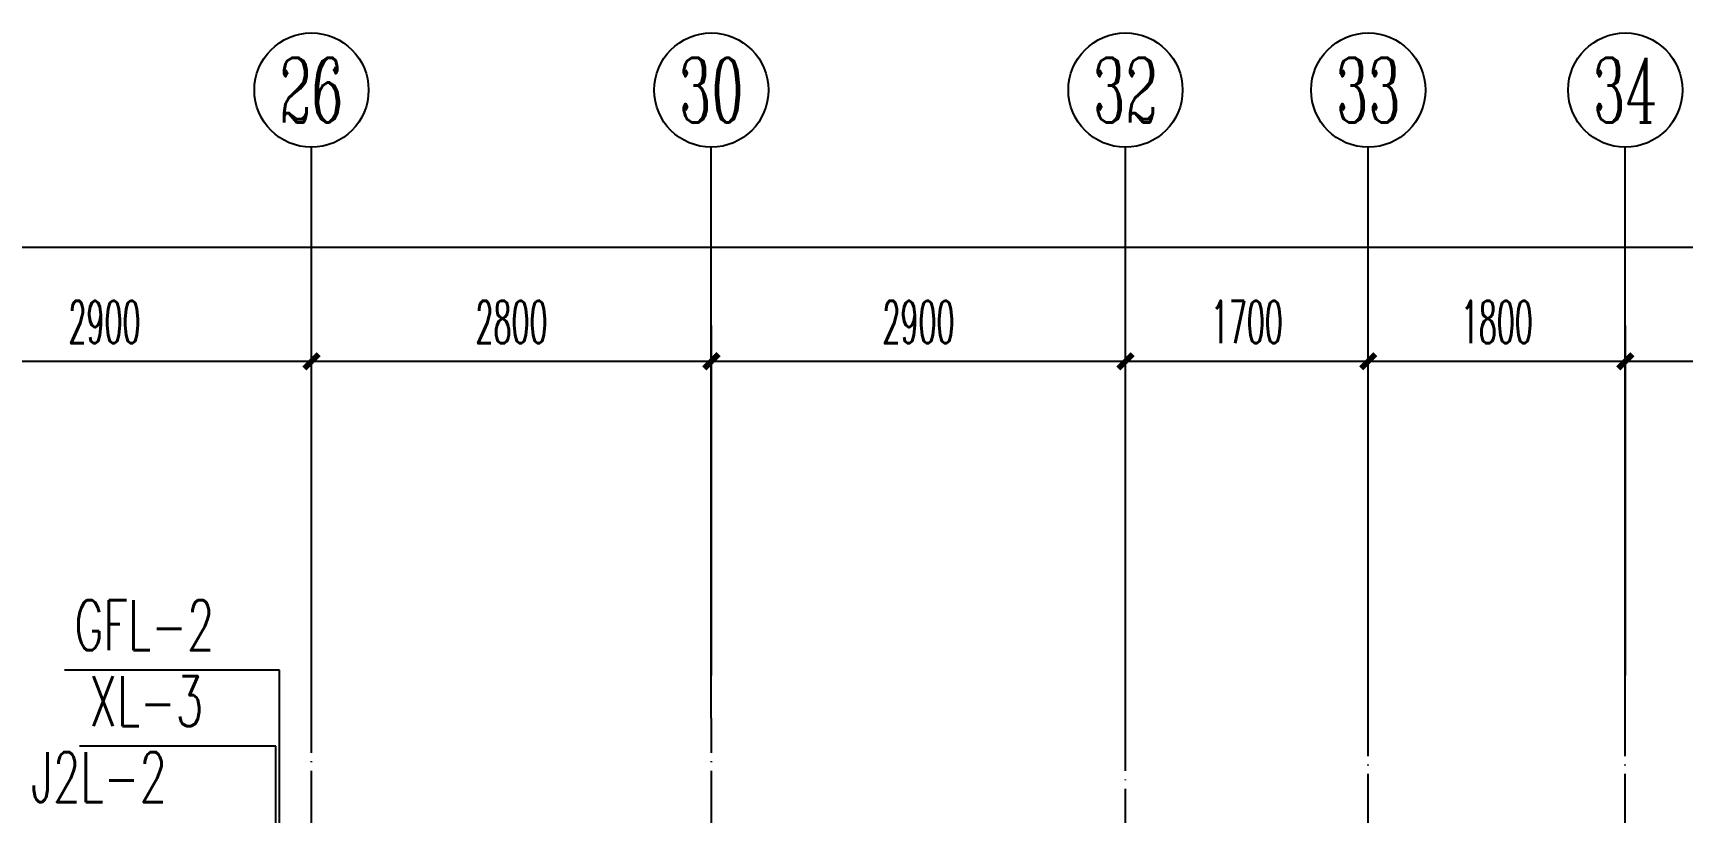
# Model space of a CAD drawing. Extents: x 27938 to 1507990, y 110129 to 923079.
# Drawn here: x 862067 to 873621, y 377717 to 383174 of the extents above; entities that cross this region are included whole.
import ezdxf
from ezdxf.enums import TextEntityAlignment as Align

# ---------------------------------------------------------------- set-up
doc = ezdxf.new("R2010")
doc.units = 0
doc.header["$LTSCALE"] = 1000
doc.header["$MEASUREMENT"] = 0
doc.linetypes.add('DOTE', pattern=[2.42, 2, -0.2, 0.02, -0.2])
for name, color, linetype in [('AXIS', 3, 'Continuous'), ('AXIS_TEXT', 7, 'Continuous'), ('DIM_不分区消火栓', 1, 'Continuous'), ('DIM_管井排水', 5, 'Continuous'), ('DIM_给水', 3, 'Continuous'), ('DOTE', 1, 'Continuous')]:
    doc.layers.add(name, color=color, linetype=linetype)
doc.styles.add('_TCH_AXIS', font='COMPLEX', dxfattribs={"bigfont": 'GBCBIG'})
doc.styles.add('_TCH_DIM_T3', font='SIMPLEX.shx', dxfattribs={"width": 0.494118, "bigfont": 'GBCBIG.shx'})
doc.styles.add('_TWT_SERIAL', font='SIMPLEX', dxfattribs={"width": 0.8, "height": 3.5, "bigfont": 'HZTXT'})
doc.styles.add('COMPLEX', font='COMPLEX')
doc.dimstyles.new('_TCH_ARCH&&100', dxfattribs={"dimtxt": 297.5, "dimasz": 100, "dimexe": 250, "dimexo": 300, "dimgap": 126.25, "dimtad": 1, "dimdec": 0, "dimzin": 0, "dimdsep": 46, "dimtxsty": '_TCH_DIM_T3', "dimblk": 'ARCHTICK', "dimcen": 0.09, "dimclrt": 4, "dimazin": 2, "dimtfac": 1, "dimtdec": 0, "dimtix": 1, "dimtmove": 2, "dimatfit": 3, "dimfxl": 100, "dimtolj": 1, "dimtzin": 0, "dimarcsym": 0})

# ---------------------------------------------------------------- blocks, each defined once
blk = doc.blocks.new('GDGDGDSDA')
at = {"layer": 'DOTE', "color": 0, "linetype": 'DOTE', "ltscale": 0.3}
for p, q in [((455435, 370059), (455435, 376108)), ((458235, 370059), (458235, 376108)), ((461135, 370658), (461135, 376108)), ((462835, 367858), (462835, 376108)), ((464635, 367858), (464635, 376108))]:
    blk.add_line(p, q, dxfattribs=at)
blk = doc.blocks.new('_ArchTick')
at = {"color": 0, "linetype": 'ByBlock', "const_width": 0.4}
blk.add_lwpolyline([(-0.5, -0.5), (0.5, 0.5)], dxfattribs=at)
blk = doc.blocks.new('*D1073')
at = {"layer": 'AXIS', "color": 0, "lineweight": -2}
for p, q in [((873217, 378674), (873217, 381124)), ((876117, 378674), (876117, 381124)), ((873217, 380874), (876117, 380874))]:
    blk.add_line(p, q, dxfattribs=at)
at = {"layer": 'Defpoints', "color": 0}
for p in [(876117, 380874), (873217, 378374), (876117, 378374)]:
    blk.add_point(p, dxfattribs=at)
at = {"layer": 'AXIS', "color": 0, "lineweight": -2, "xscale": 100, "yscale": 100, "zscale": 100, "rotation": 180}
blk.add_blockref('_ArchTick', (873217, 380874), dxfattribs=at)
at = {"layer": 'AXIS', "color": 0, "lineweight": -2, "xscale": 100, "yscale": 100, "zscale": 100}
blk.add_blockref('_ArchTick', (876117, 380874), dxfattribs=at)
at = {"layer": 'AXIS', "color": 4, "insert": (874667, 381149), "char_height": 297.5, "attachment_point": 5, "style": '_TCH_DIM_T3'}
blk.add_mtext('\\A1;2900', dxfattribs=at)
blk = doc.blocks.new('*D1074')
at = {"layer": 'AXIS', "color": 0, "lineweight": -2}
for p, q in [((871417, 378674), (871417, 381124)), ((873217, 378674), (873217, 381124)), ((871417, 380874), (873217, 380874))]:
    blk.add_line(p, q, dxfattribs=at)
at = {"layer": 'Defpoints', "color": 0}
for p in [(873217, 380874), (871417, 378374), (873217, 378374)]:
    blk.add_point(p, dxfattribs=at)
at = {"layer": 'AXIS', "color": 0, "lineweight": -2, "xscale": 100, "yscale": 100, "zscale": 100, "rotation": 180}
blk.add_blockref('_ArchTick', (871417, 380874), dxfattribs=at)
at = {"layer": 'AXIS', "color": 0, "lineweight": -2, "xscale": 100, "yscale": 100, "zscale": 100}
blk.add_blockref('_ArchTick', (873217, 380874), dxfattribs=at)
at = {"layer": 'AXIS', "color": 4, "insert": (872317, 381149), "char_height": 297.5, "attachment_point": 5, "style": '_TCH_DIM_T3'}
blk.add_mtext('\\A1;1800', dxfattribs=at)
blk = doc.blocks.new('*D1075')
at = {"layer": 'AXIS', "color": 0, "lineweight": -2}
for p, q in [((869717, 378674), (869717, 381124)), ((871417, 378674), (871417, 381124)), ((869717, 380874), (871417, 380874))]:
    blk.add_line(p, q, dxfattribs=at)
at = {"layer": 'Defpoints', "color": 0}
for p in [(871417, 380874), (869717, 378374), (871417, 378374)]:
    blk.add_point(p, dxfattribs=at)
at = {"layer": 'AXIS', "color": 0, "lineweight": -2, "xscale": 100, "yscale": 100, "zscale": 100, "rotation": 180}
blk.add_blockref('_ArchTick', (869717, 380874), dxfattribs=at)
at = {"layer": 'AXIS', "color": 0, "lineweight": -2, "xscale": 100, "yscale": 100, "zscale": 100}
blk.add_blockref('_ArchTick', (871417, 380874), dxfattribs=at)
at = {"layer": 'AXIS', "color": 4, "insert": (870567, 381149), "char_height": 297.5, "attachment_point": 5, "style": '_TCH_DIM_T3'}
blk.add_mtext('\\A1;1700', dxfattribs=at)
blk = doc.blocks.new('*D1076')
at = {"layer": 'AXIS', "color": 0, "lineweight": -2}
for p, q in [((866817, 378674), (866817, 381124)), ((869717, 378674), (869717, 381124)), ((866817, 380874), (869717, 380874))]:
    blk.add_line(p, q, dxfattribs=at)
at = {"layer": 'Defpoints', "color": 0}
for p in [(869717, 380874), (866817, 378374), (869717, 378374)]:
    blk.add_point(p, dxfattribs=at)
at = {"layer": 'AXIS', "color": 0, "lineweight": -2, "xscale": 100, "yscale": 100, "zscale": 100, "rotation": 180}
blk.add_blockref('_ArchTick', (866817, 380874), dxfattribs=at)
at = {"layer": 'AXIS', "color": 0, "lineweight": -2, "xscale": 100, "yscale": 100, "zscale": 100}
blk.add_blockref('_ArchTick', (869717, 380874), dxfattribs=at)
at = {"layer": 'AXIS', "color": 4, "insert": (868267, 381149), "char_height": 297.5, "attachment_point": 5, "style": '_TCH_DIM_T3'}
blk.add_mtext('\\A1;2900', dxfattribs=at)
blk = doc.blocks.new('*D1077')
at = {"layer": 'AXIS', "color": 0, "lineweight": -2}
for p, q in [((864017, 378674), (864017, 381124)), ((866817, 378674), (866817, 381124)), ((864017, 380874), (866817, 380874))]:
    blk.add_line(p, q, dxfattribs=at)
at = {"layer": 'Defpoints', "color": 0}
for p in [(866817, 380874), (864017, 378374), (866817, 378374)]:
    blk.add_point(p, dxfattribs=at)
at = {"layer": 'AXIS', "color": 0, "lineweight": -2, "xscale": 100, "yscale": 100, "zscale": 100, "rotation": 180}
blk.add_blockref('_ArchTick', (864017, 380874), dxfattribs=at)
at = {"layer": 'AXIS', "color": 0, "lineweight": -2, "xscale": 100, "yscale": 100, "zscale": 100}
blk.add_blockref('_ArchTick', (866817, 380874), dxfattribs=at)
at = {"layer": 'AXIS', "color": 4, "insert": (865417, 381149), "char_height": 297.5, "attachment_point": 5, "style": '_TCH_DIM_T3'}
blk.add_mtext('\\A1;2800', dxfattribs=at)
blk = doc.blocks.new('*D1078')
at = {"layer": 'AXIS', "color": 0, "lineweight": -2}
for p, q in [((861117, 378674), (861117, 381124)), ((864017, 378674), (864017, 381124)), ((861117, 380874), (864017, 380874))]:
    blk.add_line(p, q, dxfattribs=at)
at = {"layer": 'Defpoints', "color": 0}
for p in [(864017, 380874), (861117, 378374), (864017, 378374)]:
    blk.add_point(p, dxfattribs=at)
at = {"layer": 'AXIS', "color": 0, "lineweight": -2, "xscale": 100, "yscale": 100, "zscale": 100, "rotation": 180}
blk.add_blockref('_ArchTick', (861117, 380874), dxfattribs=at)
at = {"layer": 'AXIS', "color": 0, "lineweight": -2, "xscale": 100, "yscale": 100, "zscale": 100}
blk.add_blockref('_ArchTick', (864017, 380874), dxfattribs=at)
at = {"layer": 'AXIS', "color": 4, "insert": (862567, 381149), "char_height": 297.5, "attachment_point": 5, "style": '_TCH_DIM_T3'}
blk.add_mtext('\\A1;2900', dxfattribs=at)
blk = doc.blocks.new('*D1095')
at = {"layer": 'AXIS', "color": 0, "lineweight": -2}
for p, q in [((827817, 378674), (827817, 381924)), ((878017, 378674), (878017, 381924)), ((827817, 381674), (878017, 381674))]:
    blk.add_line(p, q, dxfattribs=at)
at = {"layer": 'Defpoints', "color": 0}
for p in [(878017, 381674), (827817, 378374), (878017, 378374)]:
    blk.add_point(p, dxfattribs=at)
at = {"layer": 'AXIS', "color": 0, "lineweight": -2, "xscale": 100, "yscale": 100, "zscale": 100, "rotation": 180}
blk.add_blockref('_ArchTick', (827817, 381674), dxfattribs=at)
at = {"layer": 'AXIS', "color": 0, "lineweight": -2, "xscale": 100, "yscale": 100, "zscale": 100}
blk.add_blockref('_ArchTick', (878017, 381674), dxfattribs=at)
at = {"layer": 'AXIS', "color": 4, "insert": (852917, 381949), "char_height": 297.5, "attachment_point": 5, "style": '_TCH_DIM_T3'}
blk.add_mtext('\\A1;50200', dxfattribs=at)
blk = doc.blocks.new('_AXISO')
at = {"color": 0}
blk.add_circle((0, 0), 0.5, dxfattribs=at)
at = {"layer": 'AXIS_TEXT', "color": 0, "style": 'COMPLEX', "width": 1.041667}
blk.add_attdef('A', text='', height=0.56, dxfattribs=at).set_placement((-0.25, -0.28), (0.25, -0.28), align=Align.FIT)

msp = doc.modelspace()

# ---------------------------------------------------------------- linework, layer by layer
at = {"layer": 'AXIS', "color": 8}
for p, q in [((864016.6, 378373.7), (864016.6, 382373.7)), ((866816.6, 378373.7), (866816.6, 382373.7)), ((869716.6, 378373.7), (869716.6, 382373.7)), ((871416.6, 378373.7), (871416.6, 382373.7)), ((873216.6, 378373.7), (873216.6, 382373.7))]:
    msp.add_line(p, q, dxfattribs=at)
at = {"layer": 'DIM_不分区消火栓'}
for p, q in [((863766.6, 378178.6), (862391.8, 378178.6)), ((863766.6, 376123.7), (863766.6, 378178.6))]:
    msp.add_line(p, q, dxfattribs=at)
at = {"layer": 'DIM_管井排水'}
for p, q in [((863791.6, 378710.4), (862287.2, 378710.4)), ((863791.6, 374948.7), (863791.6, 378710.4))]:
    msp.add_line(p, q, dxfattribs=at)

# ---------------------------------------------------------------- block references
at = {"layer": 'AXIS', "color": 8}
ref = msp.add_blockref('_AXISO', (864016.6, 382773.7), dxfattribs=dict(at, xscale=800, yscale=800, zscale=800))
ref.add_attrib('A', '26', dxfattribs={"layer": 'AXIS_TEXT', "color": 8, "ltscale": 0.5, "height": 452.55, "style": '_TCH_AXIS', "width": 0.617647}).set_placement((863790.3, 382547.5), (864242.9, 382547.5), align=Align.FIT)
ref = msp.add_blockref('_AXISO', (866816.6, 382773.7), dxfattribs=dict(at, xscale=800, yscale=800, zscale=800))
ref.add_attrib('A', '30', dxfattribs={"layer": 'AXIS_TEXT', "color": 8, "ltscale": 0.5, "height": 452.55, "style": '_TCH_AXIS', "width": 0.636364}).set_placement((866590.3, 382547.5), (867042.9, 382547.5), align=Align.FIT)
ref = msp.add_blockref('_AXISO', (869716.6, 382773.7), dxfattribs=dict(at, xscale=800, yscale=800, zscale=800))
ref.add_attrib('A', '32', dxfattribs={"layer": 'AXIS_TEXT', "color": 8, "ltscale": 0.5, "height": 452.55, "style": '_TCH_AXIS', "width": 0.636364}).set_placement((869490.3, 382547.5), (869942.9, 382547.5), align=Align.FIT)
ref = msp.add_blockref('_AXISO', (871416.6, 382773.7), dxfattribs=dict(at, xscale=800, yscale=800, zscale=800))
ref.add_attrib('A', '33', dxfattribs={"layer": 'AXIS_TEXT', "color": 8, "ltscale": 0.5, "height": 452.55, "style": '_TCH_AXIS', "width": 0.636364}).set_placement((871190.3, 382547.5), (871642.9, 382547.5), align=Align.FIT)
ref = msp.add_blockref('_AXISO', (873216.6, 382773.7), dxfattribs=dict(at, xscale=800, yscale=800, zscale=800))
ref.add_attrib('A', '34', dxfattribs={"layer": 'AXIS_TEXT', "color": 8, "ltscale": 0.5, "height": 452.55, "style": '_TCH_AXIS', "width": 0.6}).set_placement((872990.3, 382547.5), (873442.9, 382547.5), align=Align.FIT)
at = {"layer": 'DOTE', "color": 169}
msp.add_blockref('GDGDGDSDA', (408581.8, 2265.4), dxfattribs=at)

# ---------------------------------------------------------------- texts
at = {"layer": 'DIM_不分区消火栓', "color": 7, "style": '_TWT_SERIAL', "width": 0.64}
msp.add_text('XL-3', height=350, dxfattribs=at).set_placement((862461.8, 378318.6))
at = {"layer": 'DIM_管井排水', "color": 7, "style": '_TWT_SERIAL', "width": 0.64}
msp.add_text('GFL-2', height=350, dxfattribs=at).set_placement((862357.2, 378850.4))
at = {"layer": 'DIM_给水', "color": 7, "style": '_TWT_SERIAL', "width": 0.64}
msp.add_text('J2L-2', height=350, dxfattribs=at).set_placement((862053.3, 377787.1))

# ---------------------------------------------------------------- dimensions: what is measured, and where the dimension line sits
at = {"layer": 'AXIS', "color": 8}
for p1, p2, distance, picture, middle in [((827816.6, 378373.7), (878016.6, 378373.7), 3300, '*D1095', (852916.6, 381948.7)), ((861116.6, 378373.7), (864016.6, 378373.7), 2500, '*D1078', (862566.6, 381148.7)), ((864016.6, 378373.7), (866816.6, 378373.7), 2500, '*D1077', (865416.6, 381148.7)), ((866816.6, 378373.7), (869716.6, 378373.7), 2500, '*D1076', (868266.6, 381148.7)), ((869716.6, 378373.7), (871416.6, 378373.7), 2500, '*D1075', (870566.6, 381148.7)), ((871416.6, 378373.7), (873216.6, 378373.7), 2500, '*D1074', (872316.6, 381148.7)), ((873216.6, 378373.7), (876116.6, 378373.7), 2500, '*D1073', (874666.6, 381148.7))]:
    dim = msp.add_aligned_dim(p1=p1, p2=p2, distance=distance, dimstyle='_TCH_ARCH&&100', dxfattribs=at)
    dim.commit()
    dim.dimension.update_dxf_attribs({"geometry": picture, "text_midpoint": middle})

doc.saveas('drawing.dxf')
